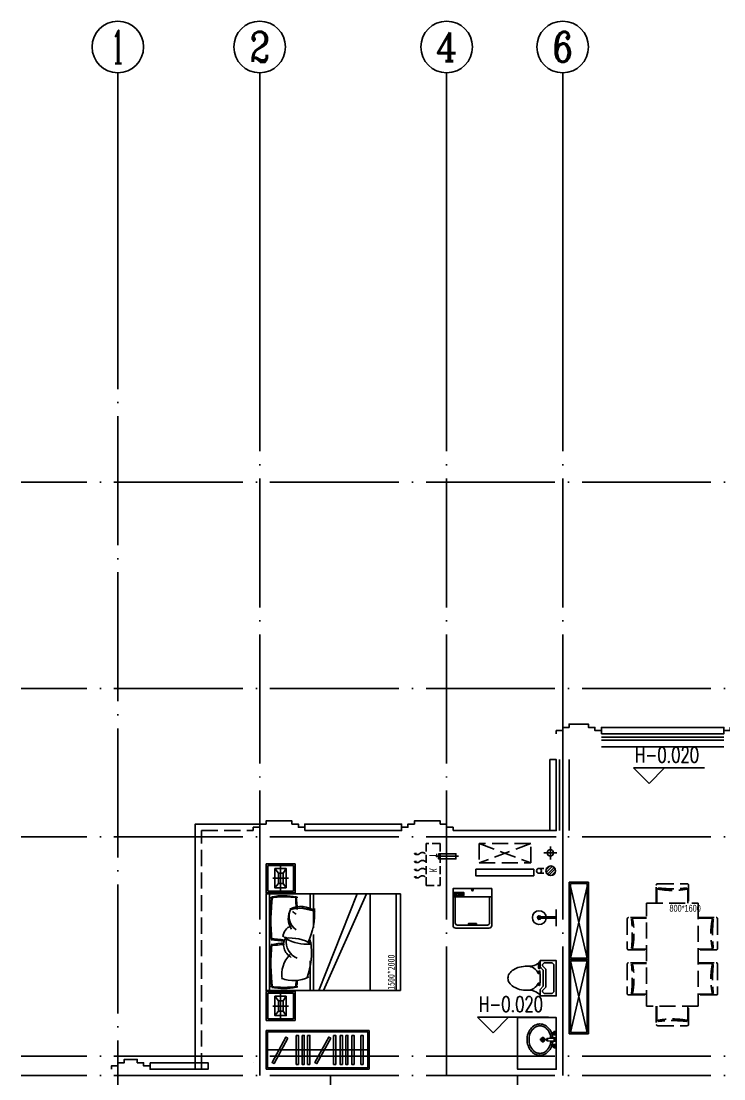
# Model space of a CAD drawing. Extents: x 115549 to 768939, y -502199 to 402497.
# Drawn here: x 194069 to 204969, y 143237 to 159637 of the extents above; entities that cross this region are included whole.
import ezdxf
from ezdxf.enums import TextEntityAlignment as Align

# ---------------------------------------------------------------- set-up
doc = ezdxf.new("R2010")
doc.units = 0
doc.header["$LTSCALE"] = 1000
doc.header["$MEASUREMENT"] = 0
for name, pattern in [('22#-平立剖面图_t3$0$PM$0$9-L-A1+B1$0$XP-201503-LIANMENG(7F)-L(100)$0$图例-5.1_t3$0$XP-201503-GUIYUAN(26F)-L(100)$0$平面图$0$1-4-RI-7F$0$DASH', [0.35, 0.25, -0.1]), ('22#-平立剖面图_t3$0$PM$0$9-L-A1+B1$0$XP-201503-LIANMENG(7F)-L(100)$0$图例-5.1_t3$0$XP-201503-GUIYUAN(26F)-L(100)$0$平面图$0$5、6、7#楼参照$0$DASH', [0.35, 0.25, -0.1]), ('__DASH', [0.35, 0.25, -0.1]), ('DASH', [0.35, 0.25, -0.1]), ('DOTE', [2.42, 2, -0.2, 0.02, -0.2])]:
    doc.linetypes.add(name, pattern=pattern)
for name, color, linetype in [('03-厨卫', 145, 'Continuous'), ('04-家具', 8, 'Continuous'), ('AXIS', 3, 'Continuous'), ('AXIS_TEXT', 7, 'Continuous'), ('DIM_ELEV', 3, 'Continuous'), ('DOTE', 16, 'DOTE'), ('厨卫', 210, 'Continuous'), ('建筑-厨卫', 6, 'Continuous'), ('建筑-排水', 4, 'Continuous'), ('栏杆', 11, 'Continuous'), ('空调机', 8, 'Continuous'), ('窗口线', 7, 'Continuous'), ('线脚', 163, 'Continuous')]:
    doc.layers.add(name, color=color, linetype=linetype)
doc.layers.add('_0', color=7, linetype='Continuous', lineweight=9)
doc.styles.add('22#-平立剖面图_t3$0$PM$0$9-L-A1+B1$0$XP-201503-LIANMENG(7F)-L(100)$0$图例-5.1_t3$0$XP-201503-GUIYUAN(26F)-L(100)$0$平面图$0$5、6、7#楼参照$0$CTDI-ST', font='', dxfattribs={"width": 0.7})
doc.styles.add('22#-平立剖面图_t3$0$PM$0$AAD-ST', font='', dxfattribs={"width": 0.7})
doc.styles.add('_TCH_AXIS', font='COMPLEX', dxfattribs={"bigfont": 'GBCBIG'})
doc.styles.add('_TCH_DIM', font='SIMPLEX', dxfattribs={"bigfont": 'GBCBIG'})
doc.styles.add('AAD-ST', font='HNSJY-07', dxfattribs={"width": 0.8, "bigfont": 'HNSJY-HZ'})
doc.styles.add('COMPLEX', font='COMPLEX')
doc.styles.get('22#-平立剖面图_t3$0$PM$0$9-L-A1+B1$0$XP-201503-LIANMENG(7F)-L(100)$0$图例-5.1_t3$0$XP-201503-GUIYUAN(26F)-L(100)$0$平面图$0$5、6、7#楼参照$0$CTDI-ST').set_extended_font_data('SimSun')
doc.styles.get('22#-平立剖面图_t3$0$PM$0$AAD-ST').set_extended_font_data('SimSun')

# ---------------------------------------------------------------- blocks, each defined once
blk = doc.blocks.new('sertewtewtwert')
at = {"layer": '04-家具', "ltscale": 0.5}
for p, q in [((63215, 6098), (63215, 6548)), ((63215, 6548), (63665, 6548)), ((63240, 6123), (63240, 6523)), ((63240, 6523), (63640, 6523)), ((63405, 6405), (63352, 6473)), ((63440, 6140), (63440, 6507)), ((63478, 6405), (63528, 6473)), ((63640, 6523), (63640, 6123)), ((63665, 6548), (63665, 6098)), ((63318, 6323), (63562, 6323)), ((63405, 6242), (63352, 6174)), ((63478, 6242), (63528, 6174)), ((67915, 6264), (68215, 6264)), ((67915, 5064), (67915, 6264)), ((67935, 6244), (68195, 6244)), ((67935, 5084), (67935, 6244)), ((68195, 6244), (68195, 5084)), ((68215, 6264), (68215, 5064)), ((63665, 6098), (63215, 6098)), ((63665, 6098), (63215, 6098)), ((63640, 6123), (63240, 6123)), ((63640, 6123), (63240, 6123)), ((63265, 6083), (65297, 6083)), ((63897, 5856), (63897, 6083)), ((63949, 5555), (63949, 6083)), ((64031, 4583), (64628, 6083)), ((64107, 4583), (64774, 6083)), ((64830, 6083), (64830, 4583)), ((65230, 6083), (65230, 4583)), ((65297, 4583), (65297, 6083)), ((67935, 6194), (68195, 5084)), ((67935, 5084), (68195, 6194)), ((63949, 4583), (63949, 5452)), ((63897, 5333), (63897, 5371)), ((63949, 5160), (63949, 5311)), ((63897, 4583), (63897, 5042)), ((67915, 5064), (68215, 5064)), ((67915, 3914), (67915, 5064)), ((68215, 5064), (67915, 5064)), ((68195, 5084), (67935, 5084)), ((67935, 5044), (68195, 5044)), ((67935, 3934), (67935, 5044)), ((67935, 5044), (68195, 3934)), ((67935, 3934), (68195, 5044)), ((68195, 5044), (68195, 3934)), ((68215, 5064), (68215, 3914)), ((63215, 4568), (63215, 4118)), ((63665, 4568), (63215, 4568)), ((63240, 4543), (63240, 4143)), ((63640, 4543), (63240, 4543)), ((63265, 4583), (65297, 4583)), ((63405, 4425), (63352, 4493)), ((63440, 4527), (63440, 4160)), ((63478, 4425), (63528, 4493)), ((63640, 4143), (63640, 4543)), ((63665, 4118), (63665, 4568)), ((63318, 4343), (63562, 4343)), ((63215, 4118), (63665, 4118)), ((63240, 4143), (63640, 4143)), ((63405, 4262), (63352, 4194)), ((63478, 4262), (63528, 4194)), ((68215, 3914), (67915, 3914)), ((68195, 3934), (67935, 3934))]:
    blk.add_line(p, q, dxfattribs=at)
at = {"layer": '04-家具', "linetype": 'DASH'}
for p, q in [((69287, 6238), (69747, 6238)), ((69267, 5938), (69267, 6218)), ((69277, 5938), (69277, 6160)), ((69757, 6160), (69757, 5938)), ((69767, 6218), (69767, 5938)), ((69117, 5938), (69917, 5938)), ((69117, 4338), (69117, 5938)), ((69917, 5938), (69917, 4338)), ((68817, 5694), (68817, 5234)), ((69117, 5714), (68837, 5714)), ((69117, 5704), (68895, 5704)), ((69917, 5714), (70197, 5714)), ((69917, 5704), (70139, 5704)), ((70217, 5694), (70217, 5234)), ((68837, 5214), (69117, 5214)), ((68895, 5224), (69117, 5224)), ((70139, 5224), (69917, 5224)), ((70197, 5214), (69917, 5214)), ((68817, 4994), (68817, 4534)), ((69117, 5014), (68837, 5014)), ((69117, 5004), (68895, 5004)), ((69917, 5014), (70197, 5014)), ((69917, 5004), (70139, 5004)), ((70217, 4994), (70217, 4534)), ((68837, 4514), (69117, 4514)), ((68895, 4524), (69117, 4524)), ((70139, 4524), (69917, 4524)), ((70197, 4514), (69917, 4514)), ((69917, 4338), (69117, 4338)), ((69267, 4338), (69267, 4058)), ((69277, 4338), (69277, 4117)), ((69757, 4117), (69757, 4338)), ((69767, 4058), (69767, 4338)), ((69287, 4038), (69747, 4038))]:
    blk.add_line(p, q, dxfattribs=at)
at = {"layer": '04-家具'}
for p, q in [((63215, 3964), (64815, 3963)), ((63215, 3964), (63215, 3364)), ((63215, 3963), (63215, 3364)), ((63235, 3384), (63235, 3944)), ((63235, 3943), (64795, 3943)), ((64795, 3383), (64795, 3943)), ((64815, 3963), (64815, 3363)), ((63235, 3663), (64795, 3663)), ((63215, 3364), (64815, 3363)), ((63235, 3384), (64795, 3383))]:
    blk.add_line(p, q, dxfattribs=at)
at = {"layer": '04-家具', "ltscale": 0.5}
for points in [[(63528, 6174), (63528, 6473), (63352, 6473), (63352, 6174)], [(63478, 6242), (63478, 6405), (63405, 6405), (63405, 6242)], [(63528, 4493), (63528, 4194), (63352, 4194), (63352, 4493)], [(63478, 4425), (63478, 4262), (63405, 4262), (63405, 4425)]]:
    blk.add_lwpolyline(points, close=True, dxfattribs=at)
blk.add_lwpolyline([(63265, 6083), (63265, 4583), (63215, 4583), (63215, 6083), (63265, 6083)], dxfattribs=at)
at = {"layer": '04-家具'}
for points in [[(63553, 3844), (63523, 3861), (63307, 3466), (63337, 3449)], [(63681, 3888), (63716, 3888), (63716, 3438), (63681, 3438)], [(63772, 3888), (63807, 3888), (63807, 3438), (63772, 3438)], [(63858, 3888), (63893, 3888), (63892, 3438), (63857, 3438)], [(64218, 3844), (64187, 3860), (63971, 3466), (64002, 3449)], [(64260, 3888), (64295, 3888), (64295, 3438), (64260, 3438)], [(64363, 3888), (64398, 3888), (64398, 3438), (64363, 3438)], [(64449, 3888), (64484, 3888), (64484, 3438), (64449, 3438)], [(64544, 3888), (64579, 3888), (64579, 3438), (64544, 3438)], [(64684, 3888), (64719, 3888), (64719, 3438), (64684, 3438)]]:
    blk.add_lwpolyline(points, close=True, dxfattribs=at)
at = {"layer": '04-家具', "linetype": 'DASH'}
for centre, radius, start, end in [((69287, 6218), 20, 90, 180), ((69747, 6218), 20, 0, 90), ((69517, 7289), 1154, 257.4874, 282.5126), ((69518, 8162), 2002, 263.4152, 276.5848), ((68837, 5694), 20, 90, 180), ((66893, 5463), 2002, 353.4152, 6.5848), ((67767, 5464), 1154, 347.4874, 12.5126), ((71267, 5464), 1154, 167.4874, 192.5126), ((72141, 5463), 2002, 173.4152, 186.5848), ((70197, 5694), 20, 0, 90), ((68837, 5234), 20, 180, 270), ((70197, 5234), 20, 270, 0), ((68837, 4994), 20, 90, 180), ((66893, 4762), 2002, 353.4152, 6.5848), ((67767, 4764), 1154, 347.4874, 12.5126), ((71267, 4764), 1154, 167.4874, 192.5126), ((72141, 4762), 2002, 173.4152, 186.5848), ((70197, 4994), 20, 0, 90), ((68837, 4534), 20, 180, 270), ((70197, 4534), 20, 270, 0), ((69517, 2988), 1154, 77.4874, 102.5126), ((69518, 2115), 2002, 83.4152, 96.5848), ((69287, 4058), 20, 180, 270), ((69747, 4058), 20, 270, 0)]:
    blk.add_arc(centre, radius, start, end, dxfattribs=at)
at = {"layer": '04-家具', "ltscale": 0.5}
for centre, radius, start, end in [((64901, 5691), 1635, 167.883, 191.1112), ((63503, 4071), 1964, 84.0925, 96.4697), ((66395, 5665), 3105, 172.9635, 185.6391), ((63485, 5157), 896, 77.3165, 101.7424), ((69333, 6066), 5657, 180.228, 182.2709), ((59126, 5544), 4582, 3.6916, 6.0991), ((63849, 5700), 291, 148.6537, 214.6495), ((63812, 5726), 241, 149.3676, 236.8932), ((63753, 5547), 341, 49.266, 120.1232), ((63750, 5298), 560, 67.4567, 105.178), ((64015, 6277), 610, 229.9498, 236.95), ((64015, 6427), 610, 246.2971, 263.8528), ((62943, 5776), 1023, 334.3402, 4.4451), ((63666, 5402), 192, 109.1324, 175.0922), ((63561, 5474), 92.3, 204.8266, 239.8412), ((63700, 5289), 214, 144.166, 243.8411), ((64901, 4976), 1635, 168.8864, 192.1143), ((63327, 4616), 766, 76.9841, 93.1219), ((63327, 6051), 766, 266.876, 283.0138), ((66395, 5001), 3106, 174.3585, 187.0338), ((63488, 6107), 756, 255.3424, 270.6133), ((63488, 4560), 756, 89.3846, 104.6556), ((63584, 4756), 642, 58.6532, 96.1871), ((63851, 5979), 677, 241.0445, 274.1487), ((63782, 5328), 255, 168.0402, 250.8332), ((62667, 5182), 1251, 341.3909, 7.1339), ((63889, 4835), 430, 134.9889, 190.4476), ((63640, 5265), 527, 249.3015, 296.5016), ((63503, 6596), 1964, 263.5282, 275.9055), ((63485, 5509), 896, 258.2555, 282.6815), ((64765, 4613), 1089, 173.309, 179.4728), ((62895, 4840), 813, 345.4567, 353.0944)]:
    blk.add_arc(centre, radius, start, end, dxfattribs=at)
at = {"layer": '04-家具', "linetype": 'DASH', "style": 'AAD-ST', "width": 0.7}
blk.add_text('800*1600', height=106.3, dxfattribs=at).set_placement((69471, 5805))
at = {"layer": '04-家具', "ltscale": 0.5, "style": '22#-平立剖面图_t3$0$PM$0$AAD-ST', "width": 0.7}
blk.add_text('1500*2000', height=106.3, rotation=90, dxfattribs=at).set_placement((65208, 4594))
blk = doc.blocks.new('A$C51490333')
at = {"layer": '空调机', "color": 36, "linetype": 'DASH'}
for p, q in [((800, 0), (0, 300)), ((0, 0), (800, 300))]:
    blk.add_line(p, q, dxfattribs=at)
blk.add_lwpolyline([(0, 300), (800, 300), (800, 0), (0, 0)], close=True, dxfattribs=at)
blk = doc.blocks.new('sertewrtwert')
at = {"layer": '空调机', "linetype": '22#-平立剖面图_t3$0$PM$0$9-L-A1+B1$0$XP-201503-LIANMENG(7F)-L(100)$0$图例-5.1_t3$0$XP-201503-GUIYUAN(26F)-L(100)$0$平面图$0$5、6、7#楼参照$0$DASH', "ltscale": 0.5}
for p, q in [((62051, 26938), (61835, 26938)), ((61835, 26938), (61835, 26288)), ((62051, 26288), (62051, 26938)), ((61835, 26288), (62051, 26288))]:
    blk.add_line(p, q, dxfattribs=at)
at = {"layer": '空调机'}
for p, q in [((61652, 26781), (61686, 26781)), ((61652, 26781), (61668, 26781)), ((61652, 26657), (61686, 26657)), ((61652, 26657), (61668, 26657)), ((61652, 26534), (61686, 26534)), ((61652, 26534), (61668, 26534)), ((61652, 26419), (61686, 26423))]:
    blk.add_line(p, q, dxfattribs=at)
at = {"layer": '空调机', "linetype": '22#-平立剖面图_t3$0$PM$0$9-L-A1+B1$0$XP-201503-LIANMENG(7F)-L(100)$0$图例-5.1_t3$0$XP-201503-GUIYUAN(26F)-L(100)$0$平面图$0$1-4-RI-7F$0$DASH', "ltscale": 150}
for centre, radius, start, end in [((61692, 26821), 56.9, 224.9186, 315.0846), ((61776, 26733), 64.5, 47.7892, 132.214), ((61692, 26697), 56.9, 224.9186, 315.0846), ((61776, 26610), 64.5, 47.7892, 132.214), ((61692, 26574), 56.9, 224.9186, 315.0846), ((61692, 26460), 56.9, 224.9186, 315.0846), ((61776, 26486), 64.5, 47.7892, 132.214), ((61776, 26372), 64.5, 47.7892, 132.214)]:
    blk.add_arc(centre, radius, start, end, dxfattribs=at)
at = {"layer": '空调机', "style": '22#-平立剖面图_t3$0$PM$0$9-L-A1+B1$0$XP-201503-LIANMENG(7F)-L(100)$0$图例-5.1_t3$0$XP-201503-GUIYUAN(26F)-L(100)$0$平面图$0$5、6、7#楼参照$0$CTDI-ST', "text_generation_flag": 4, "width": 0.7}
for s, p in [('T', (61885, 26720)), ('K', (61885, 26491))]:
    blk.add_text(s, height=115, rotation=90.0016, dxfattribs=at).set_placement(p)
blk = doc.blocks.new('sdfgesrtgwetwertw')
at = {"layer": '空调机', "ltscale": 0.5}
blk.add_line((61783, 25669), (61783, 25319), dxfattribs=at)
blk.add_lwpolyline([(61743, 25359), (61823, 25359), (61823, 25629), (61743, 25629)], close=True, dxfattribs=at)
blk = doc.blocks.new('22#-平立剖面图_t3$0$PM$0$$PLAN$00001623')
at = {"ltscale": 0.5}
blk.add_line((-341, -145), (342, -145), dxfattribs=at)
blk.add_lwpolyline([(295, -706), (-295, -706, -0.414214), (-345, -656), (-345, 0), (345, 0), (345, -656, -0.414214)], format="xyb", close=True, dxfattribs=at)
blk.add_lwpolyline([(307, -145), (307, -611, -0.414214), (267, -651), (-267, -651, -0.414214), (-307, -611), (-307, -145)], format="xyb", dxfattribs=at)
for points in [[(323, -72), (152, -72), (152, -120), (323, -120)], [(163, -86), (177, -86), (177, -99), (163, -99)], [(189, -86), (202, -86), (202, -99), (189, -99)], [(213, -86), (227, -86), (227, -99), (213, -99)], [(239, -86), (253, -86), (253, -99), (239, -99)], [(281, -110), (309, -110), (309, -80), (281, -80)]]:
    blk.add_lwpolyline(points, close=True, dxfattribs=at)
blk.add_lwpolyline([(-71, -651), (-71, -623), (0, -623), (71, -623), (71, -651)], dxfattribs=at)
blk.add_circle((0, -25), 16, dxfattribs=at)
blk = doc.blocks.new('22#-平立剖面图_t3$0$PM$0$A-CLYPT')
for points in [[(-124, 0), (133, 0)], [(-10, 0), (-10, -263)], [(10, 0), (10, -263)]]:
    blk.add_lwpolyline(points)
for centre, radius, start, end in [((0, -262), 108, 95.306, 84.694), ((0, -262), 28.3, 110.6725, 69.3275), ((0, -260), 10.5, 197.2381, 342.7619)]:
    blk.add_arc(centre, radius, start, end)
blk = doc.blocks.new('22#-平立剖面图_t3$0$PM$0$A-CMT')
for p, q in [((-237, -62), (-212, -37)), ((-237, -62), (-237, -187)), ((-212, -37), (212, -37)), ((-140, -162), (-190, -212)), ((-140, -162), (140, -162)), ((140, -162), (190, -212)), ((212, -37), (237, -62)), ((237, -62), (237, -187)), ((-162, -250), (-262, -250)), ((-212, -212), (-237, -187)), ((-225, -250), (-225, -275)), ((-225, -275), (-162, -275)), ((-212, -212), (-190, -212)), ((-125, -200), (-175, -250)), ((-125, -200), (125, -200)), ((-75, -250), (-75, -278)), ((75, -250), (-75, -250)), ((75, -250), (75, -278)), ((125, -200), (175, -250)), ((262, -250), (175, -250)), ((212, -212), (190, -212)), ((237, -187), (212, -212))]:
    blk.add_line(p, q)
blk.add_lwpolyline([(187, -449, -0.063415), (172, -569, -0.076468), (132, -661, -0.107136), (66, -729, -0.147373), (0, -749, -0.147374), (-66, -729, -0.107136), (-132, -661, -0.076468), (-172, -569, -0.063415), (-187, -449, 0.252621), (-262, -250), (-275, -250), (-275, 0), (275, 0), (275, -250), (262, -250, 0.252621)], format="xyb", close=True)
for centre in [(-100, -262), (100, -262)]:
    blk.add_circle(centre, 12.5)
for centre, radius, start, end in [((0, -449), 187, 113.5782, 180), ((-162, -262), 12.5, 270, 90), ((0, -449), 187, 0, 66.4218)]:
    blk.add_arc(centre, radius, start, end)
blk = doc.blocks.new('22#-平立剖面图_t3$0$PM$0$A-CXMT')
for p, q in [((-137, -74), (-63, -74)), ((-100, -37), (-100, -111)), ((-25, -48), (-31, -87)), ((-31, -87), (-17, -194)), ((-25, -48), (25, -48)), ((-25, -48), (-17, -194)), ((-24, -67), (24, -67)), ((25, -48), (17, -194)), ((31, -87), (17, -194)), ((25, -48), (31, -87)), ((63, -74), (137, -74)), ((100, -37), (100, -111)), ((-45, -255), (45, -255)), ((-17, -184), (17, -184)), ((-17, -194), (17, -194)), ((0, -210), (0, -300))]:
    blk.add_line(p, q)
for points in [[(-29, -101, 0.055034), (-93, -115, 0.088849), (-169, -156, 0.104988), (-224, -223, 0.12017), (-243, -300, 0.12017), (-224, -377, 0.104988), (-169, -444, 0.088849), (-93, -485, 0.080052), (0, -500, 0.080052)], [(-25, -131, 0.056066), (-83, -143, 0.088849), (-150, -180, 0.104988), (-197, -237, 0.12017), (-213, -300, 0.12017), (-197, -363, 0.104988), (-150, -420, 0.088849), (-83, -457, 0.080052), (0, -470, 0.080052)], [(0, -500, 0.080052), (93, -485, 0.088849), (169, -444, 0.104988), (224, -377, 0.12017), (243, -300, 0.12017), (224, -223, 0.104988), (169, -156, 0.088849), (93, -115, 0.055034), (29, -101, 0.080052)], [(0, -470, 0.080052), (83, -457, 0.088849), (150, -420, 0.104988), (197, -363, 0.12017), (213, -300, 0.12017), (197, -237, 0.104988), (150, -180, 0.088849), (83, -143, 0.056066), (25, -131, 0.080052)]]:
    blk.add_lwpolyline(points, format="xyb")
for centre, radius in [((-100, -74), 25), ((-100, -74), 15), ((100, -74), 25), ((100, -74), 15), ((0, -255), 30), ((0, -255), 20)]:
    blk.add_circle(centre, radius)
for centre, start, end in [((-1, -75), 80.5252, 279.4748), ((1, -75), 260.5252, 99.4748)]:
    blk.add_arc(centre, 7.19, start, end)
blk = doc.blocks.new('rewtwertwertwertwetrw')
at = {"layer": '03-厨卫', "linetype": 'DASH'}
blk.add_line((63887, 148744), (63887, 149144), dxfattribs=at)
at = {"layer": '厨卫'}
blk.add_line((63887, 149544), (63887, 149524), dxfattribs=at)
blk.add_lwpolyline([(63887, 149144), (63887, 149544), (63287, 149544), (63287, 148744), (63887, 148744)], close=True, dxfattribs=at)
at = {"layer": '厨卫', "extrusion": (0, 0, -1), "xscale": 0.8695652173913043, "yscale": 0.8695652173913043, "zscale": -0.8695652173913043}
blk.add_blockref('22#-平立剖面图_t3$0$PM$0$$PLAN$00001623', (-62587, 151544), dxfattribs=at)
at = {"layer": '厨卫', "rotation": 270}
for name, p in [('22#-平立剖面图_t3$0$PM$0$A-CLYPT', (63887, 151094)), ('22#-平立剖面图_t3$0$PM$0$A-CMT', (63887, 150154)), ('22#-平立剖面图_t3$0$PM$0$A-CXMT', (63935, 149202))]:
    blk.add_blockref(name, p, dxfattribs=at)
blk = doc.blocks.new('雨水管')
at = {"layer": '建筑-排水'}
for p, q in [((273505, -588684), (273705, -588684)), ((273605, -588784), (273605, -588584))]:
    blk.add_line(p, q, dxfattribs=at)
blk.add_circle((273605, -588684), 50, dxfattribs=at)
blk = doc.blocks.new('esrtwrtwetwertw')
at = {"layer": '建筑-排水'}
blk.add_blockref('雨水管', (-80618, 445466), dxfattribs=at)
blk = doc.blocks.new('_AXISO')
blk.add_circle((0, 0), 0.5)
at = {"layer": 'AXIS_TEXT', "style": 'COMPLEX', "width": 1.041667}
blk.add_attdef('A', text='', height=0.56, dxfattribs=at).set_placement((-0.25, -0.28), (0.25, -0.28), align=Align.FIT)
blk = doc.blocks.new('gadsfdsasfadsfd')
at = {"layer": '建筑-厨卫'}
for p, q in [((689433, 65901), (689497, 65965)), ((689438, 65863), (689535, 65960)), ((689454, 65838), (689560, 65944)), ((689480, 65821), (689577, 65918)), ((689518, 65816), (689582, 65880))]:
    blk.add_line(p, q, dxfattribs=at)
blk.add_circle((689507, 65891), 75, dxfattribs=at)
at = {"layer": '建筑-排水', "linetype": 'DASH', "ltscale": 0.3}
for p, q in [((689470, 65707), (689470, 65826)), ((689545, 65707), (689545, 65826))]:
    blk.add_line(p, q, dxfattribs=at)
at = {"layer": '建筑-排水'}
blk.add_circle((689507, 65707), 37.5, dxfattribs=at)
blk = doc.blocks.new('srtewyetertyertyert')
at = {"layer": '建筑-排水', "xscale": -1, "rotation": 270.0000764661021}
blk.add_blockref('gadsfdsasfadsfd', (127104, -585592), dxfattribs=at)

msp = doc.modelspace()

# ---------------------------------------------------------------- linework, layer by layer
for points in [[(196769.1, 143387.5), (196769.1, 147187.5), (197769.1, 147187.5)], [(197669.1, 143487.5), (197669.1, 143487.5)]]:
    msp.add_lwpolyline(points)
at = {"linetype": '__DASH'}
msp.add_lwpolyline([(196969.1, 143387.5), (196869.1, 143387.5), (196869.1, 147087.5), (197669.1, 147087.5)], dxfattribs=at)
at = {"layer": 'AXIS'}
for p, q in [((195569.1, 154836.5), (195569.1, 158836.5)), ((197769.1, 154836.5), (197769.1, 158836.5)), ((200669.1, 154836.5), (200669.1, 158836.5)), ((202469.1, 154836.5), (202469.1, 158836.5))]:
    msp.add_line(p, q, dxfattribs=at)
at = {"layer": 'DIM_ELEV'}
for p, q in [((203809.1, 147817.6), (203569.1, 148057.6)), ((203569.1, 148057.6), (204671.1, 148057.6)), ((203809.1, 147817.6), (204049.1, 148057.6)), ((201388.9, 143952.9), (201148.9, 144192.9)), ((201148.9, 144192.9), (202250.8, 144192.9)), ((201388.9, 143952.9), (201628.9, 144192.9))]:
    msp.add_line(p, q, dxfattribs=at)
at = {"layer": 'DOTE'}
for p, q in [((195569.1, 132151.9), (195569.1, 154836.5)), ((197769.1, 143287.5), (197769.1, 154836.5)), ((200669.1, 143287.5), (200669.1, 154836.5)), ((202469.1, 143287.5), (202469.1, 154836.5)), ((228969.1, 152487.5), (194069.1, 152487.5)), ((228969.1, 149287.5), (194069.1, 149287.5)), ((228969.1, 146987.5), (194069.1, 146987.5)), ((228969.1, 143587.5), (194069.1, 143587.5)), ((228969.1, 143287.5), (194069.1, 143287.5)), ((198869.1, 132152), (198869.1, 143287.5)), ((201769.1, 132152), (201769.1, 143287.5))]:
    msp.add_line(p, q, dxfattribs=at)
at = {"layer": '栏杆'}
for p, q in [((204969.1, 148587.5), (203069.1, 148587.5)), ((204969.1, 148537.5), (203069.1, 148537.5)), ((204969.1, 148487.5), (203069.1, 148487.5)), ((204969.1, 148387.5), (203069.1, 148387.5)), ((202369.1, 148187.5), (202369.1, 147087.5)), ((202419.1, 148187.5), (202419.1, 147087.5)), ((202469.1, 148187.5), (202469.1, 147087.5)), ((202569.1, 148187.5), (202569.1, 147087.5)), ((200769.1, 147087.5), (202369.1, 147087.5)), ((200769.1, 146987.5), (202369.1, 146987.5))]:
    msp.add_line(p, q, dxfattribs=at)
at = {"layer": '窗口线'}
for points in [[(203069.1, 148587.5), (204969.1, 148587.5), (204969.1, 148687.5), (203069.1, 148687.5)], [(202269, 148187.5), (202269, 147087.5), (202369, 147087.5), (202369, 148187.5)], [(198469.1, 147087.5), (198469.1, 147187.5), (199969.2, 147187.5), (199969.2, 147087.5)], [(201119.5, 146487.5), (201119.5, 146387.5), (202019.5, 146387.5), (202019.5, 146487.5)], [(196069.1, 143487.5), (196069.1, 143387.5), (196969.1, 143387.5), (196969.1, 143487.5)]]:
    msp.add_lwpolyline(points, close=True, dxfattribs=at)
at = {"layer": '线脚'}
for points in [[(203069.1, 148587.5), (203069.1, 148637.5), (202969.1, 148637.5), (202969.1, 148687.5), (202869.1, 148687.5), (202869.1, 148737.5), (202569.1, 148737.5), (202569.1, 148687.5), (202469.1, 148687.5), (202469.1, 148637.5), (202369.1, 148637.5), (202369.1, 148587.5)], [(205669.1, 148587.5), (205669.1, 148637.5), (205569.1, 148637.5), (205569.1, 148687.5), (205469.1, 148687.5), (205469.1, 148737.5), (205169.1, 148737.5), (205169.1, 148687.5), (205069.1, 148687.5), (205069.1, 148637.5), (204969.1, 148637.5), (204969.1, 148587.5)], [(198469.1, 147087.5), (198469.1, 147137.5), (198369.1, 147137.5), (198369.1, 147187.5), (198269.1, 147187.5), (198269.1, 147237.5), (197869.2, 147237.5), (197869.2, 147187.5), (197769.2, 147187.5), (197769.2, 147137.5), (197669.2, 147137.5), (197669.2, 147087.5)], [(200769.1, 147087.5), (200769.1, 147137.5), (200669.1, 147137.5), (200669.1, 147187.5), (200569.1, 147187.5), (200569.1, 147237.5), (200169.2, 147237.5), (200169.2, 147187.5), (200069.2, 147187.5), (200069.2, 147137.5), (199969.2, 147137.5), (199969.2, 147087.5)], [(196069.1, 143387.5), (196069.1, 143437.5), (195969.1, 143437.5), (195969.1, 143487.5), (195869.1, 143487.5), (195869.1, 143537.5), (195669.1, 143537.5), (195669.1, 143487.5), (195569.1, 143487.5), (195569.1, 143437.5), (195469.1, 143437.5), (195469.1, 143387.5)]]:
    msp.add_lwpolyline(points, dxfattribs=at)

# ---------------------------------------------------------------- block references
at = {"layer": '04-家具'}
msp.add_blockref('sertewtewtwert', (134654.3, 140023.9), dxfattribs=at)
at = {"layer": '_0', "color": 0}
msp.add_blockref('esrtwrtwetwertw', (9290.7, 289958.5), dxfattribs=at)
at = {"layer": 'AXIS'}
ref = msp.add_blockref('_AXISO', (195569.1, 159236.5), dxfattribs=dict(at, xscale=800, yscale=800, zscale=800))
ref.add_attrib('A', '1', dxfattribs={"layer": 'AXIS_TEXT', "height": 514.7, "style": '_TCH_AXIS'}).set_placement((195458.8, 158979.1), (195679.4, 158979.1), align=Align.FIT)
ref = msp.add_blockref('_AXISO', (197769.1, 159236.5), dxfattribs=dict(at, xscale=800, yscale=800, zscale=800))
ref.add_attrib('A', '2', dxfattribs={"layer": 'AXIS_TEXT', "height": 465.9, "style": '_TCH_AXIS'}).set_placement((197613.8, 159003.5), (197924.4, 159003.5), align=Align.FIT)
ref = msp.add_blockref('_AXISO', (200669.1, 159236.5), dxfattribs=dict(at, xscale=800, yscale=800, zscale=800))
ref.add_attrib('A', '4', dxfattribs={"layer": 'AXIS_TEXT', "height": 445.4, "style": '_TCH_AXIS'}).set_placement((200499.4, 159013.8), (200838.8, 159013.8), align=Align.FIT)
ref = msp.add_blockref('_AXISO', (202469.1, 159236.5), dxfattribs=dict(at, xscale=800, yscale=800, zscale=800))
ref.add_attrib('A', '6', dxfattribs={"layer": 'AXIS_TEXT', "height": 465.9, "style": '_TCH_AXIS'}).set_placement((202313.8, 159003.5), (202624.4, 159003.5), align=Align.FIT)
at = {"layer": '厨卫'}
msp.add_blockref('rewtwertwertwertwetrw', (138481.7, -5356.9), dxfattribs=at)
at = {"layer": '建筑-排水'}
msp.add_blockref('srtewyetertyertyert', (9290.7, 42548.1), dxfattribs=at)
at = {"layer": '空调机', "linetype": '22#-平立剖面图_t3$0$PM$0$9-L-A1+B1$0$XP-201503-LIANMENG(7F)-L(100)$0$图例-5.1_t3$0$XP-201503-GUIYUAN(26F)-L(100)$0$平面图$0$5、6、7#楼参照$0$DASH', "ltscale": 0.5}
msp.add_blockref('sertewrtwert', (138517.9, 119949.2), dxfattribs=at)
at = {"layer": '空调机', "xscale": -1, "rotation": 180}
msp.add_blockref('A$C51490333', (201174.2, 146886.2), dxfattribs=at)
at = {"layer": '空调机', "linetype": '22#-平立剖面图_t3$0$PM$0$9-L-A1+B1$0$XP-201503-LIANMENG(7F)-L(100)$0$图例-5.1_t3$0$XP-201503-GUIYUAN(26F)-L(100)$0$平面图$0$5、6、7#楼参照$0$DASH', "ltscale": 0.5, "rotation": 270}
msp.add_blockref('sdfgesrtgwetwertw', (175184.4, 208470.5), dxfattribs=at)

# ---------------------------------------------------------------- texts
at = {"layer": 'DIM_ELEV', "color": 7, "style": '_TCH_DIM', "width": 0.705882}
for p in [(203591.1, 148141.6), (201170.8, 144276.9)]:
    msp.add_text('H-0.020', height=238, dxfattribs=at).set_placement(p)

doc.saveas('drawing.dxf')
